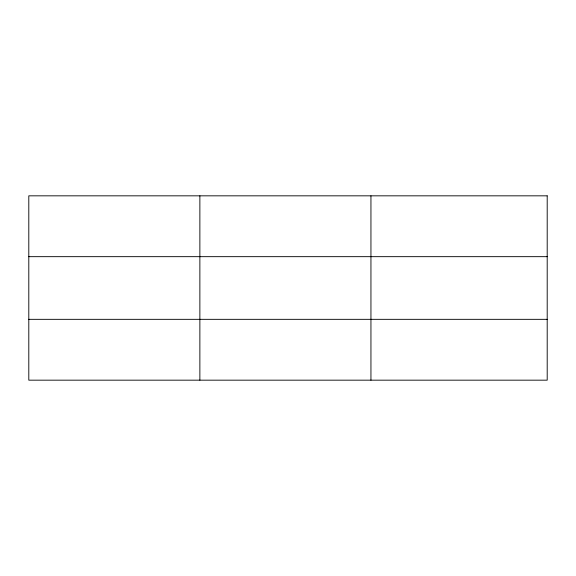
<?xml version="1.0" encoding="UTF-8"?>
<svg xmlns="http://www.w3.org/2000/svg" width="576" height="576" viewBox="0 0 576 576"><rect width="100%" height="100%" fill="white"/><g stroke="black" fill="none" stroke-linecap="round" stroke-linejoin="round"><path stroke-width="0.86" d="M199.872 195.833L199.872 380.167M370.944 195.833L370.944 380.167M28.8 256.666L547.2 256.666M28.8 319.334L547.2 319.334M547.2 195.833L547.2 380.167L28.8 380.167L28.8 195.833L547.2 195.833"/></g></svg>
